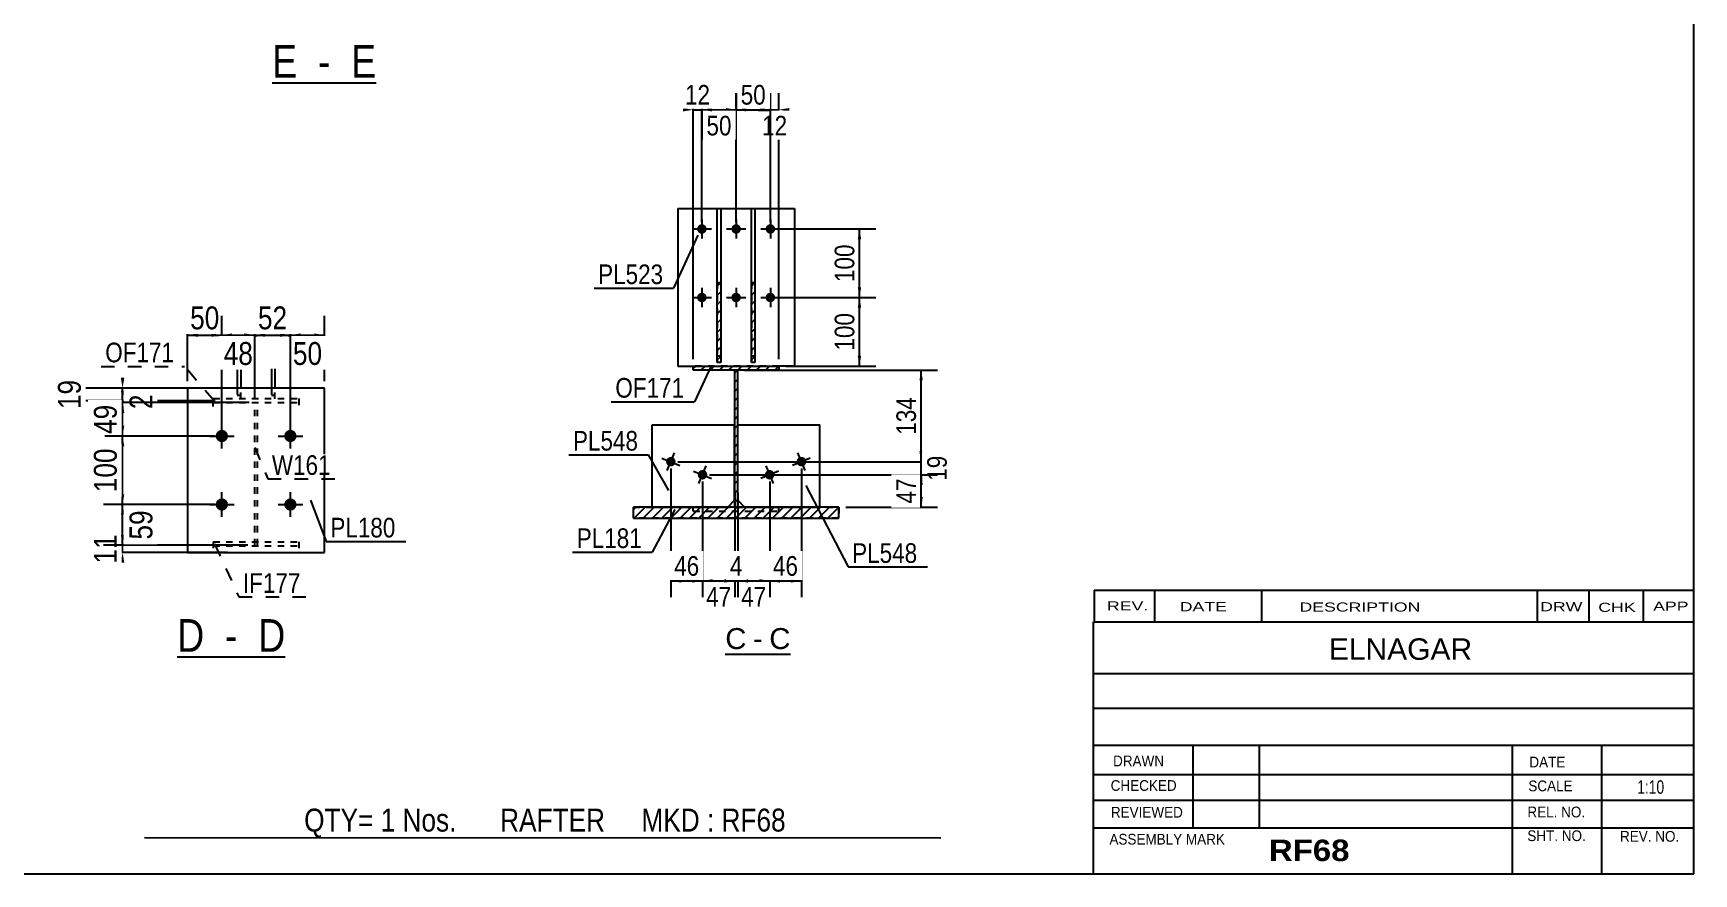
# Model space of a CAD drawing. Header units: millimetres. Extents: x -25 to 377, y -200 to 77.
# Drawn here: x 134.9 to 377.3, y -199.9 to -77.3 of the extents above; entities that cross this region are included whole.
import ezdxf

# ---------------------------------------------------------------- set-up
doc = ezdxf.new("R2010")
doc.units = ezdxf.units.MM
doc.linetypes.add('DXK_LINE_DOT1', pattern=[1.8814, 0.9407, -0.9407])
doc.linetypes.add('DXK_LINE_DOT2', pattern=[3.9198, 1.9599, -1.9599])
doc.styles.add('Arial', font='ARIAL.TTF', dxfattribs={"height": 0.2})
doc.styles.add('Arial Bold', font='ARIALBD.TTF', dxfattribs={"height": 0.2})
doc.styles.add('Arial Narrow', font='ARIALN.TTF', dxfattribs={"height": 0.2})

# ---------------------------------------------------------------- blocks, each defined once
blk = doc.blocks.new('Unknown-626819499-1211')
at = {"color": 5, "linetype": 'Continuous'}
for p, q in [((377.3, -199.91), (377.3, 77.09)), ((-22.7, -199.91), (377.3, -199.91))]:
    blk.add_line(p, q, dxfattribs=at)
blk = doc.blocks.new('Unknown-626819499-12 - 1949')
at = {"color": 7, "linetype": 'Continuous'}
blk.add_line((235.94, -167.87), (245.44, -167.87), dxfattribs=at)
at = {"color": 0, "linetype": 'Continuous'}
blk.add_wipeout([(239.02, -167.12), (239.02, -163.92), (235.94, -163.92), (235.94, -167.12)], dxfattribs=at)
blk.add_wipeout([(241.4, -167.12), (241.4, -163.92), (239.98, -163.92), (239.98, -167.12)], dxfattribs=at)
at = {"color": 96, "linetype": 'Continuous', "style": 'Arial'}
blk.add_text('C', height=3.06, dxfattribs=at).set_placement((235.94, -167.12))
at = {"color": 0, "linetype": 'Continuous'}
blk.add_wipeout([(245.44, -167.12), (245.44, -163.92), (242.36, -163.92), (242.36, -167.12)], dxfattribs=at)
at = {"color": 96, "linetype": 'Continuous', "style": 'Arial'}
for s, p in [('C', (242.36, -167.12)), ('-', (239.98, -167.12))]:
    blk.add_text(s, height=3.06, dxfattribs=at).set_placement(p)
blk = doc.blocks.new('Unknown-626819499-13 - 2122')
at = {"color": 7, "linetype": 'Continuous'}
blk.add_line((155.94, -168.27), (171.72, -168.27), dxfattribs=at)
at = {"color": 0, "linetype": 'Continuous'}
for points in [[(159.9, -167.52), (159.9, -162.52), (155.94, -162.52), (155.94, -167.52)], [(166.27, -167.52), (166.27, -162.52), (161.4, -162.52), (161.4, -167.52)], [(171.72, -167.52), (171.72, -162.52), (167.77, -162.52), (167.77, -167.52)]]:
    blk.add_wipeout(points, dxfattribs=at)
at = {"color": 6, "linetype": 'Continuous', "style": 'Arial Narrow'}
for s, height, p in [('D', 4.77, (155.94, -167.52)), ('D', 4.77, (167.77, -167.52)), (' - ', 4.772, (161.4, -167.52))]:
    blk.add_text(s, height=height, dxfattribs=at).set_placement(p)
blk = doc.blocks.new('Unknown-626819499-14 - 2292')
at = {"color": 7, "linetype": 'Continuous'}
blk.add_line((169.81, -84.5), (184.98, -84.5), dxfattribs=at)
at = {"color": 0, "linetype": 'Continuous'}
for points in [[(173.46, -83.75), (173.46, -78.75), (169.81, -78.75), (169.81, -83.75)], [(179.83, -83.75), (179.83, -78.75), (174.96, -78.75), (174.96, -83.75)], [(184.98, -83.75), (184.98, -78.75), (181.33, -78.75), (181.33, -83.75)]]:
    blk.add_wipeout(points, dxfattribs=at)
at = {"color": 6, "linetype": 'Continuous', "style": 'Arial Narrow'}
for s, height, p in [('E', 4.77, (169.81, -83.75)), ('E', 4.77, (181.33, -83.75)), (' - ', 4.772, (174.96, -83.75))]:
    blk.add_text(s, height=height, dxfattribs=at).set_placement(p)
blk = doc.blocks.new('Part-626819499-1957 - 1949')
at = {"linetype": 'Continuous'}
h = blk.add_hatch(dxfattribs=at)
h.set_pattern_fill('', scale=0.3, style=0, pattern_type=0)
h.set_pattern_definition([(45, (243.767, -125.8157), (-0.67352, 0.67352), [])])
h.paths.add_polyline_path([(243.77, -126.42), (243.77, -125.82), (231.27, -125.82), (231.27, -126.42)])
at = {"color": 2, "linetype": 'Continuous'}
for p, q in [((231.27, -126.42), (231.27, -125.82)), ((231.27, -125.82), (243.77, -125.82)), ((243.77, -125.82), (243.77, -126.42)), ((243.77, -126.42), (231.27, -126.42))]:
    blk.add_line(p, q, dxfattribs=at)
blk = doc.blocks.new('Part-626819499-2028 - 1949')
at = {"linetype": 'Continuous'}
h = blk.add_hatch(dxfattribs=at)
h.set_pattern_fill('', scale=0.3, style=0, pattern_type=0)
h.set_pattern_definition([(45, (237.717, -126.4157), (-0.67352, 0.67352), [])])
h.paths.add_polyline_path([(237.72, -146.42), (237.72, -126.42), (237.32, -126.42), (237.32, -146.42)])
at = {"color": 2, "linetype": 'Continuous'}
for p, q in [((237.32, -146.42), (237.32, -126.42)), ((237.32, -126.42), (237.72, -126.42)), ((237.72, -126.42), (237.72, -146.42)), ((237.72, -146.42), (237.32, -146.42))]:
    blk.add_line(p, q, dxfattribs=at)
blk = doc.blocks.new('Part-626819499-1980 - 1949')
at = {"linetype": 'Continuous'}
h = blk.add_hatch(dxfattribs=at)
h.set_pattern_fill('', scale=0.3, style=0, pattern_type=0)
h.set_pattern_definition([(45, (252.517, -146.4157), (-0.67352, 0.67352), [])])
h.paths.add_polyline_path([(252.52, -148.02), (252.52, -146.42), (222.52, -146.42), (222.52, -148.02)])
at = {"color": 7, "linetype": 'DXK_LINE_DOT1'}
for p, q in [((222.52, -148.02), (222.52, -146.42)), ((222.52, -146.42), (252.52, -146.42)), ((252.52, -146.42), (252.52, -148.02)), ((252.52, -148.02), (222.52, -148.02))]:
    blk.add_line(p, q, dxfattribs=at)
at = {"color": 2, "linetype": 'Continuous'}
for p, q in [((222.52, -148.02), (222.52, -146.42)), ((252.52, -146.42), (222.52, -146.42)), ((252.52, -148.02), (252.52, -146.42)), ((222.52, -148.02), (252.52, -148.02))]:
    blk.add_line(p, q, dxfattribs=at)
blk = doc.blocks.new('Part-626819499-3178 - 1949')
at = {"linetype": 'Continuous'}
h = blk.add_hatch(dxfattribs=at)
h.set_pattern_fill('', scale=0.3, style=0, pattern_type=0)
h.set_pattern_definition([(45, (235.267, -113.64495), (-0.67352, 0.67352), [])])
h.paths.add_polyline_path([(235.27, -125.32), (235.27, -113.64), (234.77, -113.64), (234.77, -125.32)])
at = {"color": 2, "linetype": 'Continuous'}
for p, q in [((234.77, -113.64), (234.77, -102.82)), ((234.77, -102.82), (235.27, -102.82)), ((235.27, -102.82), (235.27, -113.64)), ((234.77, -125.32), (234.77, -113.64)), ((234.77, -113.64), (235.27, -113.64)), ((235.27, -113.64), (235.27, -125.32)), ((235.27, -125.32), (234.77, -125.32))]:
    blk.add_line(p, q, dxfattribs=at)
at = {"color": 7, "linetype": 'DXK_LINE_DOT1'}
for p, q in [((234.77, -113.64), (234.77, -125.32)), ((235.27, -113.64), (235.27, -125.32)), ((234.77, -124.32), (235.27, -124.32)), ((235.27, -125.32), (234.77, -125.32))]:
    blk.add_line(p, q, dxfattribs=at)
blk = doc.blocks.new('Part-626819499-2023 - 1949')
at = {"color": 7, "linetype": 'DXK_LINE_DOT1'}
for p, q in [((231.27, -147.02), (231.27, -146.42)), ((243.77, -146.42), (231.27, -146.42)), ((231.27, -147.02), (243.77, -147.02)), ((243.77, -147.02), (243.77, -146.42))]:
    blk.add_line(p, q, dxfattribs=at)
blk = doc.blocks.new('Part-626819499-5563 - 1949')
at = {"color": 2, "linetype": 'Continuous'}
for p, q in [((229.02, -102.82), (229.02, -125.82)), ((229.02, -102.82), (246.02, -102.82)), ((246.02, -102.82), (246.02, -125.82)), ((229.02, -125.82), (231.27, -125.82)), ((246.02, -125.82), (243.77, -125.82))]:
    blk.add_line(p, q, dxfattribs=at)
at = {"color": 7, "linetype": 'DXK_LINE_DOT1'}
blk.add_line((243.77, -125.82), (231.27, -125.82), dxfattribs=at)
blk = doc.blocks.new('Part-626819499-5564 - 1949')
at = {"linetype": 'Continuous'}
h = blk.add_hatch(dxfattribs=at)
h.set_pattern_fill('', scale=0.3, style=0, pattern_type=0)
h.set_pattern_definition([(45, (240.267, -113.64495), (-0.67352, 0.67352), [])])
h.paths.add_polyline_path([(240.27, -125.32), (240.27, -113.64), (239.77, -113.64), (239.77, -125.32)])
at = {"color": 2, "linetype": 'Continuous'}
for p, q in [((239.77, -113.64), (239.77, -102.82)), ((239.77, -102.82), (240.27, -102.82)), ((240.27, -102.82), (240.27, -113.64)), ((239.77, -125.32), (239.77, -113.64)), ((239.77, -113.64), (240.27, -113.64)), ((240.27, -113.64), (240.27, -125.32)), ((240.27, -125.32), (239.77, -125.32))]:
    blk.add_line(p, q, dxfattribs=at)
at = {"color": 7, "linetype": 'DXK_LINE_DOT1'}
for p, q in [((239.77, -113.64), (239.77, -125.32)), ((240.27, -113.64), (240.27, -125.32)), ((239.77, -124.32), (240.27, -124.32)), ((240.27, -125.32), (239.77, -125.32))]:
    blk.add_line(p, q, dxfattribs=at)
blk = doc.blocks.new('Part-626819499-5565 - 1949')
at = {"color": 2, "linetype": 'Continuous'}
for p, q in [((237.75, -145.39), (237.75, -134.39)), ((237.75, -134.39), (249.75, -134.39)), ((249.75, -146.39), (249.75, -134.39)), ((237.75, -145.39), (238.75, -146.39)), ((238.75, -146.39), (249.75, -146.39))]:
    blk.add_line(p, q, dxfattribs=at)
blk = doc.blocks.new('Part-626819499-5568 - 1949')
at = {"color": 2, "linetype": 'Continuous'}
for p, q in [((225.29, -146.39), (225.29, -134.39)), ((225.29, -134.39), (237.29, -134.39)), ((237.29, -145.39), (237.29, -134.39)), ((236.29, -146.39), (237.29, -145.39)), ((225.29, -146.39), (236.29, -146.39))]:
    blk.add_line(p, q, dxfattribs=at)
blk = doc.blocks.new('Bolt-626819499-5587 - 1949')
at = {"linetype": 'Continuous'}
for points in [[(233.22, -105.82, -1), (231.82, -105.82, -1)], [(238.22, -105.82, -1), (236.82, -105.82, -1)], [(243.22, -105.82, -1), (241.82, -105.82, -1)], [(233.22, -115.82, -1), (231.82, -115.82, -1)], [(238.22, -115.82, -1), (236.82, -115.82, -1)], [(243.22, -115.82, -1), (241.82, -115.82, -1)]]:
    blk.add_hatch(color=3, dxfattribs=at).paths.add_polyline_path(points)
at = {"color": 3, "linetype": 'Continuous'}
for p, q in [((231.12, -105.82), (233.92, -105.82)), ((232.52, -104.42), (232.52, -107.22)), ((236.12, -105.82), (238.92, -105.82)), ((237.52, -104.42), (237.52, -107.22)), ((241.12, -105.82), (243.92, -105.82)), ((242.52, -104.42), (242.52, -107.22)), ((231.12, -115.82), (233.92, -115.82)), ((232.52, -114.42), (232.52, -117.22)), ((236.12, -115.82), (238.92, -115.82)), ((237.52, -114.42), (237.52, -117.22)), ((241.12, -115.82), (243.92, -115.82)), ((242.52, -114.42), (242.52, -117.22))]:
    blk.add_line(p, q, dxfattribs=at)
blk = doc.blocks.new('Bolt-626819499-5588 - 1949')
at = {"linetype": 'Continuous'}
for points in [[(247.31, -140.42, -1), (246.77, -139.13, -1)], [(242.68, -142.33, -1), (242.15, -141.04, -1)]]:
    blk.add_hatch(color=3, dxfattribs=at).paths.add_polyline_path(points)
at = {"color": 3, "linetype": 'Continuous'}
for p, q in [((241.88, -140.39), (242.95, -142.98)), ((248.33, -139.24), (245.74, -140.31)), ((246.5, -138.48), (247.57, -141.07)), ((243.71, -141.15), (241.12, -142.22))]:
    blk.add_line(p, q, dxfattribs=at)
blk = doc.blocks.new('Bolt-626819499-5591 - 1949')
at = {"linetype": 'Continuous'}
for points in [[(228.26, -139.13, -1), (227.73, -140.42, -1)], [(232.88, -141.04, -1), (232.35, -142.33, -1)]]:
    blk.add_hatch(color=3, dxfattribs=at).paths.add_polyline_path(points)
at = {"color": 3, "linetype": 'Continuous'}
for p, q in [((226.7, -139.24), (229.29, -140.31)), ((227.46, -141.07), (228.53, -138.48)), ((232.08, -142.98), (233.15, -140.39)), ((231.32, -141.15), (233.91, -142.22))]:
    blk.add_line(p, q, dxfattribs=at)
blk = doc.blocks.new('Part-626819499-3378 - 2122')
at = {"color": 2, "linetype": 'Continuous'}
for p, q in [((164.71, -126.21), (164.71, -129.03)), ((165.21, -126.21), (165.21, -129.03))]:
    blk.add_line(p, q, dxfattribs=at)
at = {"color": 7, "linetype": 'DXK_LINE_DOT1'}
for p, q in [((164.71, -129.03), (164.71, -130.61)), ((164.71, -130.05), (165.21, -130.05)), ((165.21, -130.61), (165.21, -129.03))]:
    blk.add_line(p, q, dxfattribs=at)
blk = doc.blocks.new('Part-626819499-2133 - 2122')
at = {"color": 7, "linetype": 'DXK_LINE_DOT1'}
for p, q in [((161.21, -130.57), (173.71, -130.57)), ((161.21, -131.72), (161.21, -130.57)), ((173.71, -130.57), (173.71, -131.72)), ((161.21, -131.16), (173.71, -131.16))]:
    blk.add_line(p, q, dxfattribs=at)
blk = doc.blocks.new('Part-626819499-2128 - 2122')
at = {"color": 2, "linetype": 'Continuous'}
for p, q in [((157.46, -129.03), (157.46, -153.03)), ((177.46, -129.03), (157.46, -129.03)), ((177.46, -153.03), (177.46, -129.03)), ((157.46, -153.03), (177.46, -153.03))]:
    blk.add_line(p, q, dxfattribs=at)
blk = doc.blocks.new('Part-626819499-2138 - 2122')
at = {"color": 7, "linetype": 'DXK_LINE_DOT1'}
for p, q in [((161.21, -151.46), (173.71, -151.46)), ((161.21, -151.46), (161.21, -152.58)), ((161.21, -152.05), (173.71, -152.05)), ((173.71, -151.46), (173.71, -152.58))]:
    blk.add_line(p, q, dxfattribs=at)
blk = doc.blocks.new('Part-626819499-2158 - 2122')
at = {"color": 7, "linetype": 'DXK_LINE_DOT1'}
for p, q in [((167.26, -151.97), (167.26, -131.16)), ((167.66, -151.97), (167.66, -131.16)), ((167.26, -151.41), (167.66, -151.41))]:
    blk.add_line(p, q, dxfattribs=at)
blk = doc.blocks.new('Bolt-626819499-2194 - 2122')
at = {"linetype": 'Continuous'}
for points in [[(161.56, -136.03, -1), (163.36, -136.03, -1)], [(171.56, -136.03, -1), (173.36, -136.03, -1)], [(161.56, -146.03, -1), (163.36, -146.03, -1)], [(171.56, -146.03, -1), (173.36, -146.03, -1)]]:
    blk.add_hatch(color=3, dxfattribs=at).paths.add_polyline_path(points)
at = {"color": 3, "linetype": 'Continuous'}
for p, q in [((162.46, -137.83), (162.46, -134.23)), ((172.46, -137.83), (172.46, -134.23)), ((160.66, -136.03), (164.26, -136.03)), ((170.66, -136.03), (174.26, -136.03)), ((162.46, -147.83), (162.46, -144.23)), ((172.46, -147.83), (172.46, -144.23)), ((160.66, -146.03), (164.26, -146.03)), ((170.66, -146.03), (174.26, -146.03))]:
    blk.add_line(p, q, dxfattribs=at)
blk = doc.blocks.new('Part-626819499-5608 - 2122')
at = {"color": 2, "linetype": 'Continuous'}
for p, q in [((169.71, -126.21), (169.71, -129.03)), ((170.21, -126.21), (170.21, -129.03))]:
    blk.add_line(p, q, dxfattribs=at)
at = {"color": 7, "linetype": 'DXK_LINE_DOT1'}
for p, q in [((169.71, -129.03), (169.71, -130.61)), ((169.71, -130.05), (170.21, -130.05)), ((170.21, -130.61), (170.21, -129.03))]:
    blk.add_line(p, q, dxfattribs=at)
blk = doc.blocks.new('StraightDimension-626819499-7826 - 1949')
at = {"linetype": 'Continuous'}
for points in [[(239.25, -157.42), (237.75, -157.17), (239.25, -156.92)], [(240.92, -156.92), (242.42, -157.17), (240.92, -157.42)]]:
    blk.add_hatch(color=7, dxfattribs=at).paths.add_polyline_path(points)
at = {"color": 7, "linetype": 'Continuous'}
for p, q in [((242.42, -142.69), (242.42, -159.42)), ((237.75, -144.34), (237.75, -159.42)), ((237.75, -157.17), (242.42, -157.17))]:
    blk.add_line(p, q, dxfattribs=at)
at = {"color": 0}
blk.add_wipeout([(242.51, -161.52), (242.51, -157.32), (237.65, -157.32), (237.65, -161.52)], dxfattribs=at)
at = {"color": 3, "style": 'Arial Narrow'}
blk.add_text('47', height=2.863, dxfattribs=at).set_placement((238.25, -160.92))
blk = doc.blocks.new('StraightDimension-626819499-5060 - 1949')
at = {"linetype": 'Continuous'}
for points in [[(241.02, -88.17), (242.52, -88.42), (241.02, -88.67)], [(245.27, -88.67), (243.77, -88.42), (245.27, -88.17)]]:
    blk.add_hatch(color=7, dxfattribs=at).paths.add_polyline_path(points)
at = {"color": 7, "linetype": 'Continuous'}
for p, q in [((242.52, -104.82), (242.52, -86.02)), ((243.77, -124.82), (243.77, -86.02)), ((242.52, -88.42), (243.77, -88.42))]:
    blk.add_line(p, q, dxfattribs=at)
at = {"color": 0}
blk.add_wipeout([(245.57, -92.77), (245.57, -88.57), (240.71, -88.57), (240.71, -92.77)], dxfattribs=at)
at = {"color": 3, "style": 'Arial Narrow'}
blk.add_text('12', height=2.863, dxfattribs=at).set_placement((241.31, -92.17))
blk = doc.blocks.new('StraightDimension-626819499-7828 - 1949')
at = {"linetype": 'Continuous'}
for points in [[(234.12, -157.42), (232.62, -157.17), (234.12, -156.92)], [(235.82, -156.92), (237.32, -157.17), (235.82, -157.42)]]:
    blk.add_hatch(color=7, dxfattribs=at).paths.add_polyline_path(points)
at = {"color": 7, "linetype": 'Continuous'}
for p, q in [((232.62, -142.69), (232.62, -159.42)), ((237.32, -144.34), (237.32, -159.42)), ((232.62, -157.17), (237.32, -157.17))]:
    blk.add_line(p, q, dxfattribs=at)
at = {"color": 0}
blk.add_wipeout([(237.4, -161.52), (237.4, -157.32), (232.54, -157.32), (232.54, -161.52)], dxfattribs=at)
at = {"color": 3, "style": 'Arial Narrow'}
blk.add_text('47', height=2.863, dxfattribs=at).set_placement((233.14, -160.92))
blk = doc.blocks.new('StraightDimension-626819499-7825 - 1949')
at = {"linetype": 'Continuous'}
for points in [[(243.92, -157.42), (242.42, -157.17), (243.92, -156.92)], [(245.54, -156.92), (247.04, -157.17), (245.54, -157.42)]]:
    blk.add_hatch(color=7, dxfattribs=at).paths.add_polyline_path(points)
at = {"color": 7, "linetype": 'Continuous'}
for p, q in [((242.42, -142.69), (242.42, -159.57)), ((247.04, -140.78), (247.04, -159.57)), ((242.42, -157.17), (247.04, -157.17))]:
    blk.add_line(p, q, dxfattribs=at)
at = {"color": 0}
blk.add_wipeout([(247.16, -157.02), (247.16, -152.82), (242.3, -152.82), (242.3, -157.02)], dxfattribs=at)
at = {"color": 3, "style": 'Arial Narrow'}
blk.add_text('46', height=2.863, dxfattribs=at).set_placement((242.9, -156.42))
blk = doc.blocks.new('StraightDimension-626819499-2045 - 1949')
at = {"linetype": 'Continuous'}
for points in [[(255.27, -107.32), (255.52, -105.82), (255.77, -107.32)], [(255.77, -114.32), (255.52, -115.82), (255.27, -114.32)]]:
    blk.add_hatch(color=7, dxfattribs=at).paths.add_polyline_path(points)
at = {"color": 7, "linetype": 'Continuous'}
for p, q in [((243.52, -105.82), (257.92, -105.82)), ((255.52, -115.82), (255.52, -105.82)), ((243.52, -115.82), (257.92, -115.82))]:
    blk.add_line(p, q, dxfattribs=at)
at = {"color": 0}
blk.add_wipeout([(255.37, -107.47), (251.17, -107.47), (251.17, -114.16), (255.37, -114.16)], dxfattribs=at)
at = {"color": 3, "style": 'Arial Narrow'}
blk.add_text('100', height=2.863, rotation=90.0002, dxfattribs=at).set_placement((254.77, -113.56))
blk = doc.blocks.new('StraightDimension-626819499-7829 - 1949')
at = {"linetype": 'Continuous'}
for points in [[(229.5, -157.42), (228, -157.17), (229.5, -156.92)], [(231.12, -156.92), (232.62, -157.17), (231.12, -157.42)]]:
    blk.add_hatch(color=7, dxfattribs=at).paths.add_polyline_path(points)
at = {"color": 7, "linetype": 'Continuous'}
for p, q in [((228, -140.78), (228, -159.57)), ((232.62, -142.69), (232.62, -159.57)), ((228, -157.17), (232.62, -157.17))]:
    blk.add_line(p, q, dxfattribs=at)
at = {"color": 0}
blk.add_wipeout([(232.73, -157.02), (232.73, -152.82), (227.88, -152.82), (227.88, -157.02)], dxfattribs=at)
at = {"color": 3, "style": 'Arial Narrow'}
blk.add_text('46', height=2.863, dxfattribs=at).set_placement((228.48, -156.42))
blk = doc.blocks.new('StraightDimension-626819499-2055 - 1949')
at = {"linetype": 'Continuous'}
for points in [[(255.27, -117.32), (255.52, -115.82), (255.77, -117.32)], [(255.77, -124.32), (255.52, -125.82), (255.27, -124.32)]]:
    blk.add_hatch(color=7, dxfattribs=at).paths.add_polyline_path(points)
at = {"color": 7, "linetype": 'Continuous'}
for p, q in [((243.52, -115.82), (257.92, -115.82)), ((255.52, -125.82), (255.52, -115.82)), ((244.77, -125.82), (257.92, -125.82))]:
    blk.add_line(p, q, dxfattribs=at)
at = {"color": 0}
blk.add_wipeout([(255.37, -117.47), (251.17, -117.47), (251.17, -124.16), (255.37, -124.16)], dxfattribs=at)
at = {"color": 3, "style": 'Arial Narrow'}
blk.add_text('100', height=2.863, rotation=90.0002, dxfattribs=at).set_placement((254.77, -123.56))
blk = doc.blocks.new('StraightDimension-626819499-5061 - 1949')
at = {"linetype": 'Continuous'}
for points in [[(239.02, -88.67), (237.52, -88.42), (239.02, -88.17)], [(241.02, -88.17), (242.52, -88.42), (241.02, -88.67)]]:
    blk.add_hatch(color=7, dxfattribs=at).paths.add_polyline_path(points)
at = {"color": 7, "linetype": 'Continuous'}
for p, q in [((237.52, -104.82), (237.52, -86.17)), ((242.52, -104.82), (242.52, -86.17)), ((237.52, -88.42), (242.52, -88.42))]:
    blk.add_line(p, q, dxfattribs=at)
at = {"color": 0}
blk.add_wipeout([(242.45, -88.27), (242.45, -84.07), (237.59, -84.07), (237.59, -88.27)], dxfattribs=at)
at = {"color": 3, "style": 'Arial Narrow'}
blk.add_text('50', height=2.863, dxfattribs=at).set_placement((238.19, -87.67))
blk = doc.blocks.new('StraightDimension-626819499-5062 - 1949')
at = {"linetype": 'Continuous'}
for points in [[(234.02, -88.67), (232.52, -88.42), (234.02, -88.17)], [(236.02, -88.17), (237.52, -88.42), (236.02, -88.67)]]:
    blk.add_hatch(color=7, dxfattribs=at).paths.add_polyline_path(points)
at = {"color": 7, "linetype": 'Continuous'}
for p, q in [((232.52, -104.82), (232.52, -86.02)), ((237.52, -104.82), (237.52, -86.02)), ((232.52, -88.42), (237.52, -88.42))]:
    blk.add_line(p, q, dxfattribs=at)
at = {"color": 0}
blk.add_wipeout([(237.45, -92.77), (237.45, -88.57), (232.59, -88.57), (232.59, -92.77)], dxfattribs=at)
at = {"color": 3, "style": 'Arial Narrow'}
blk.add_text('50', height=2.863, dxfattribs=at).set_placement((233.19, -92.17))
blk = doc.blocks.new('StraightDimension-626819499-5063 - 1949')
at = {"linetype": 'Continuous'}
for points in [[(229.77, -88.17), (231.27, -88.42), (229.77, -88.67)], [(234.02, -88.67), (232.52, -88.42), (234.02, -88.17)]]:
    blk.add_hatch(color=7, dxfattribs=at).paths.add_polyline_path(points)
at = {"color": 7, "linetype": 'Continuous'}
for p, q in [((231.27, -124.82), (231.27, -86.17)), ((232.52, -104.82), (232.52, -86.17)), ((231.27, -88.42), (232.52, -88.42))]:
    blk.add_line(p, q, dxfattribs=at)
at = {"color": 0}
blk.add_wipeout([(234.32, -88.27), (234.32, -84.07), (229.46, -84.07), (229.46, -88.27)], dxfattribs=at)
at = {"color": 3, "style": 'Arial Narrow'}
blk.add_text('12', height=2.863, dxfattribs=at).set_placement((230.06, -87.67))
blk = doc.blocks.new('StraightDimension-626819499-7608 - 1949')
at = {"linetype": 'Continuous'}
for points in [[(264.27, -127.92), (264.52, -126.42), (264.77, -127.92)], [(264.77, -138.28), (264.52, -139.78), (264.27, -138.28)]]:
    blk.add_hatch(color=7, dxfattribs=at).paths.add_polyline_path(points)
at = {"color": 7, "linetype": 'Continuous'}
for p, q in [((238.72, -126.42), (266.92, -126.42)), ((264.52, -139.78), (264.52, -126.42)), ((229, -139.78), (266.92, -139.78))]:
    blk.add_line(p, q, dxfattribs=at)
at = {"color": 0}
blk.add_wipeout([(264.37, -129.75), (260.17, -129.75), (260.17, -136.44), (264.37, -136.44)], dxfattribs=at)
at = {"color": 3, "style": 'Arial Narrow'}
blk.add_text('134', height=2.863, rotation=90.0002, dxfattribs=at).set_placement((263.77, -135.84))
blk = doc.blocks.new('StraightDimension-626819499-7609 - 1949')
at = {"linetype": 'Continuous'}
for points in [[(264.77, -138.28), (264.52, -139.78), (264.27, -138.28)], [(264.27, -143.19), (264.52, -141.69), (264.77, -143.19)]]:
    blk.add_hatch(color=7, dxfattribs=at).paths.add_polyline_path(points)
at = {"color": 7, "linetype": 'Continuous'}
for p, q in [((229, -139.78), (266.77, -139.78)), ((264.52, -141.69), (264.52, -139.78)), ((233.62, -141.69), (266.77, -141.69))]:
    blk.add_line(p, q, dxfattribs=at)
at = {"color": 0}
blk.add_wipeout([(268.87, -138.3), (264.67, -138.3), (264.67, -143.16), (268.87, -143.16)], dxfattribs=at)
at = {"color": 3, "style": 'Arial Narrow'}
blk.add_text('19', height=2.863, rotation=90.0002, dxfattribs=at).set_placement((268.27, -142.56))
blk = doc.blocks.new('StraightDimension-626819499-7610 - 1949')
at = {"linetype": 'Continuous'}
for points in [[(264.27, -143.19), (264.52, -141.69), (264.77, -143.19)], [(264.77, -144.92), (264.52, -146.42), (264.27, -144.92)]]:
    blk.add_hatch(color=7, dxfattribs=at).paths.add_polyline_path(points)
at = {"color": 7, "linetype": 'Continuous'}
for p, q in [((233.62, -141.69), (266.92, -141.69)), ((264.52, -146.42), (264.52, -141.69)), ((253.52, -146.42), (266.92, -146.42))]:
    blk.add_line(p, q, dxfattribs=at)
at = {"color": 0}
blk.add_wipeout([(264.37, -141.62), (260.17, -141.62), (260.17, -146.48), (264.37, -146.48)], dxfattribs=at)
at = {"color": 3, "style": 'Arial Narrow'}
blk.add_text('47', height=2.863, rotation=90.0002, dxfattribs=at).set_placement((263.77, -145.88))
blk = doc.blocks.new('StraightDimension-626819499-7827 - 1949')
at = {"linetype": 'Continuous'}
for points in [[(235.82, -156.92), (237.32, -157.17), (235.82, -157.42)], [(239.25, -157.42), (237.75, -157.17), (239.25, -156.92)]]:
    blk.add_hatch(color=7, dxfattribs=at).paths.add_polyline_path(points)
at = {"color": 7, "linetype": 'Continuous'}
for p, q in [((237.32, -144.34), (237.32, -159.57)), ((237.75, -144.34), (237.75, -159.57)), ((237.32, -157.17), (237.75, -157.17))]:
    blk.add_line(p, q, dxfattribs=at)
at = {"color": 0}
blk.add_wipeout([(239.05, -157.02), (239.05, -152.82), (236.02, -152.82), (236.02, -157.02)], dxfattribs=at)
at = {"color": 3, "style": 'Arial Narrow'}
blk.add_text('4', height=2.86, dxfattribs=at).set_placement((236.62, -156.42))
blk = doc.blocks.new('StraightDimension-626819499-2261 - 2122')
at = {"linetype": 'Continuous'}
for points in [[(173.96, -121.56), (172.46, -121.31), (173.96, -121.06)], [(175.96, -121.06), (177.46, -121.31), (175.96, -121.56)]]:
    blk.add_hatch(color=4, dxfattribs=at).paths.add_polyline_path(points)
at = {"color": 4, "linetype": 'Continuous'}
for p, q in [((172.46, -135.03), (172.46, -118.51)), ((177.46, -128.03), (177.46, -118.51)), ((172.46, -121.31), (177.46, -121.31))]:
    blk.add_line(p, q, dxfattribs=at)
at = {"color": 0}
blk.add_wipeout([(177.8, -126.36), (177.8, -121.46), (172.13, -121.46), (172.13, -126.36)], dxfattribs=at)
at = {"color": 4, "style": 'Arial Narrow'}
blk.add_text('50', height=3.34, dxfattribs=at).set_placement((172.83, -125.66))
blk = doc.blocks.new('StraightDimension-626819499-4481 - 2122')
at = {"linetype": 'Continuous'}
for points in [[(148.22, -150.47), (147.97, -151.97), (147.72, -150.47)], [(147.72, -154.53), (147.97, -153.03), (148.22, -154.53)]]:
    blk.add_hatch(color=4, dxfattribs=at).paths.add_polyline_path(points)
at = {"color": 4, "linetype": 'Continuous'}
for p, q in [((166.26, -151.97), (145.37, -151.97)), ((147.97, -153.03), (147.97, -151.97)), ((163.3, -153.03), (145.37, -153.03))]:
    blk.add_line(p, q, dxfattribs=at)
at = {"color": 0}
blk.add_wipeout([(147.82, -149.67), (142.92, -149.67), (142.92, -155.34), (147.82, -155.34)], dxfattribs=at)
at = {"color": 4, "style": 'Arial Narrow'}
blk.add_text('11', height=3.34, rotation=90.0002, dxfattribs=at).set_placement((147.12, -154.64))
blk = doc.blocks.new('StraightDimension-626819499-2251 - 2122')
at = {"linetype": 'Continuous'}
for points in [[(158.96, -121.56), (157.46, -121.31), (158.96, -121.06)], [(160.96, -121.06), (162.46, -121.31), (160.96, -121.56)]]:
    blk.add_hatch(color=4, dxfattribs=at).paths.add_polyline_path(points)
at = {"color": 4, "linetype": 'Continuous'}
for p, q in [((157.46, -128.03), (157.46, -118.71)), ((162.46, -135.03), (162.46, -118.71)), ((157.46, -121.31), (162.46, -121.31))]:
    blk.add_line(p, q, dxfattribs=at)
at = {"color": 0}
blk.add_wipeout([(162.8, -121.16), (162.8, -116.26), (157.13, -116.26), (157.13, -121.16)], dxfattribs=at)
at = {"color": 4, "style": 'Arial Narrow'}
blk.add_text('50', height=3.34, dxfattribs=at).set_placement((157.83, -120.46))
blk = doc.blocks.new('StraightDimension-626819499-2271 - 2122')
at = {"linetype": 'Continuous'}
for points in [[(163.96, -121.56), (162.46, -121.31), (163.96, -121.06)], [(165.76, -121.06), (167.26, -121.31), (165.76, -121.56)]]:
    blk.add_hatch(color=4, dxfattribs=at).paths.add_polyline_path(points)
at = {"color": 4, "linetype": 'Continuous'}
for p, q in [((162.46, -135.03), (162.46, -118.51)), ((167.26, -130.52), (167.26, -118.51)), ((162.46, -121.31), (167.26, -121.31))]:
    blk.add_line(p, q, dxfattribs=at)
at = {"color": 0}
blk.add_wipeout([(167.7, -126.36), (167.7, -121.46), (162.03, -121.46), (162.03, -126.36)], dxfattribs=at)
at = {"color": 4, "style": 'Arial Narrow'}
blk.add_text('48', height=3.34, dxfattribs=at).set_placement((162.73, -125.66))
blk = doc.blocks.new('StraightDimension-626819499-2280 - 2122')
at = {"linetype": 'Continuous'}
for points in [[(168.76, -121.56), (167.26, -121.31), (168.76, -121.06)], [(170.96, -121.06), (172.46, -121.31), (170.96, -121.56)]]:
    blk.add_hatch(color=4, dxfattribs=at).paths.add_polyline_path(points)
at = {"color": 4, "linetype": 'Continuous'}
for p, q in [((167.26, -130.52), (167.26, -118.71)), ((172.46, -135.03), (172.46, -118.71)), ((167.26, -121.31), (172.46, -121.31))]:
    blk.add_line(p, q, dxfattribs=at)
at = {"color": 0}
blk.add_wipeout([(172.7, -121.16), (172.7, -116.26), (167.03, -116.26), (167.03, -121.16)], dxfattribs=at)
at = {"color": 4, "style": 'Arial Narrow'}
blk.add_text('52', height=3.34, dxfattribs=at).set_placement((167.73, -120.46))
blk = doc.blocks.new('StraightDimension-626819499-4476 - 2122')
at = {"linetype": 'Continuous'}
for points in [[(148.22, -127.53), (147.97, -129.03), (147.72, -127.53)], [(147.72, -132.41), (147.97, -130.91), (148.22, -132.41)]]:
    blk.add_hatch(color=4, dxfattribs=at).paths.add_polyline_path(points)
at = {"color": 4, "linetype": 'Continuous'}
for p, q in [((157.79, -129.03), (140.12, -129.03)), ((147.97, -130.91), (147.97, -129.03)), ((161.46, -130.91), (140.12, -130.91))]:
    blk.add_line(p, q, dxfattribs=at)
at = {"color": 0}
blk.add_wipeout([(142.57, -127.14), (137.67, -127.14), (137.67, -132.8), (142.57, -132.8)], dxfattribs=at)
at = {"color": 4, "style": 'Arial Narrow'}
blk.add_text('19', height=3.34, rotation=90.0002, dxfattribs=at).set_placement((141.87, -132.1))
blk = doc.blocks.new('StraightDimension-626819499-4477 - 2122')
at = {"linetype": 'Continuous'}
for points in [[(148.22, -129.41), (147.97, -130.91), (147.72, -129.41)], [(147.72, -132.66), (147.97, -131.16), (148.22, -132.66)]]:
    blk.add_hatch(color=4, dxfattribs=at).paths.add_polyline_path(points)
at = {"color": 4, "linetype": 'Continuous'}
for p, q in [((161.46, -130.91), (145.17, -130.91)), ((166.46, -131.16), (145.17, -131.16)), ((147.97, -131.16), (147.97, -130.91))]:
    blk.add_line(p, q, dxfattribs=at)
at = {"color": 0}
blk.add_wipeout([(153.02, -129.27), (148.12, -129.27), (148.12, -132.8), (153.02, -132.8)], dxfattribs=at)
at = {"color": 4, "style": 'Arial Narrow'}
blk.add_text('2', height=3.34, rotation=90.0002, dxfattribs=at).set_placement((152.32, -132.1))
blk = doc.blocks.new('StraightDimension-626819499-4478 - 2122')
at = {"linetype": 'Continuous'}
for points in [[(147.72, -132.66), (147.97, -131.16), (148.22, -132.66)], [(148.22, -134.53), (147.97, -136.03), (147.72, -134.53)]]:
    blk.add_hatch(color=4, dxfattribs=at).paths.add_polyline_path(points)
at = {"color": 4, "linetype": 'Continuous'}
for p, q in [((166.46, -131.16), (145.37, -131.16)), ((147.97, -136.03), (147.97, -131.16)), ((161.46, -136.03), (145.37, -136.03))]:
    blk.add_line(p, q, dxfattribs=at)
at = {"color": 0}
blk.add_wipeout([(147.82, -130.76), (142.92, -130.76), (142.92, -136.43), (147.82, -136.43)], dxfattribs=at)
at = {"color": 4, "style": 'Arial Narrow'}
blk.add_text('49', height=3.34, rotation=90.0002, dxfattribs=at).set_placement((147.12, -135.73))
blk = doc.blocks.new('StraightDimension-626819499-4479 - 2122')
at = {"linetype": 'Continuous'}
for points in [[(147.72, -137.53), (147.97, -136.03), (148.22, -137.53)], [(148.22, -144.53), (147.97, -146.03), (147.72, -144.53)]]:
    blk.add_hatch(color=4, dxfattribs=at).paths.add_polyline_path(points)
at = {"color": 4, "linetype": 'Continuous'}
for p, q in [((161.46, -136.03), (145.37, -136.03)), ((147.97, -146.03), (147.97, -136.03)), ((161.46, -146.03), (145.37, -146.03))]:
    blk.add_line(p, q, dxfattribs=at)
at = {"color": 0}
blk.add_wipeout([(147.82, -137.13), (142.92, -137.13), (142.92, -144.93), (147.82, -144.93)], dxfattribs=at)
at = {"color": 4, "style": 'Arial Narrow'}
blk.add_text('100', height=3.34, rotation=90.0002, dxfattribs=at).set_placement((147.12, -144.23))
blk = doc.blocks.new('StraightDimension-626819499-4480 - 2122')
at = {"linetype": 'Continuous'}
for points in [[(147.72, -147.53), (147.97, -146.03), (148.22, -147.53)], [(148.22, -150.47), (147.97, -151.97), (147.72, -150.47)]]:
    blk.add_hatch(color=4, dxfattribs=at).paths.add_polyline_path(points)
at = {"color": 4, "linetype": 'Continuous'}
for p, q in [((161.46, -146.03), (145.17, -146.03)), ((147.97, -151.97), (147.97, -146.03)), ((166.26, -151.97), (145.17, -151.97))]:
    blk.add_line(p, q, dxfattribs=at)
at = {"color": 0}
blk.add_wipeout([(153.02, -146.17), (148.12, -146.17), (148.12, -151.84), (153.02, -151.84)], dxfattribs=at)
at = {"color": 4, "style": 'Arial Narrow'}
blk.add_text('59', height=3.34, rotation=90.0002, dxfattribs=at).set_placement((152.32, -151.14))
blk = doc.blocks.new('CBS_REVISION-626819499-7909')
at = {"color": 7, "linetype": 'Continuous'}
for p, q in [((289.79, -158.53), (377.29, -158.53)), ((289.79, -158.53), (289.79, -163.16)), ((298.58, -158.53), (298.58, -163.16)), ((314.18, -158.53), (314.18, -163.1)), ((354.44, -158.53), (354.44, -163.16)), ((361.98, -158.53), (361.98, -163.16)), ((369.92, -158.53), (369.92, -163.16)), ((289.79, -163.16), (377.29, -163.16))]:
    blk.add_line(p, q, dxfattribs=at)
at = {"color": 7, "style": 'Arial Narrow', "width": 1.7}
for s, height, p in [('REV.', 1.326, (291.65, -161.49)), ('DATE', 1.326, (302.27, -161.6)), ('DESCRIPTION', 1.3257, (319.75, -161.65)), ('DRW', 1.326, (354.87, -161.6)), ('CHK', 1.326, (363.35, -161.69)), ('APP', 1.326, (371.36, -161.53))]:
    blk.add_text(s, height=height, dxfattribs=at).set_placement(p)
blk = doc.blocks.new('CBS_CALLOFF-626819499-7907')
at = {"color": 7, "linetype": 'Continuous'}
blk.add_line((151.17, -194.64), (267.41, -194.66), dxfattribs=at)
at = {"color": 3, "linetype": 'Continuous', "style": 'Arial Narrow'}
blk.add_text('QTY= 1 Nos.      RAFTER     MKD : RF68', height=3.3405, dxfattribs=at).set_placement((174.47, -193.75))
blk = doc.blocks.new('CBS_NAME_BLOG-626819499-7908')
at = {"color": 7, "linetype": 'Continuous'}
for p, q in [((289.7, -163.16), (377.22, -163.16)), ((289.7, -199.87), (289.7, -163.16)), ((289.71, -170.7), (377.22, -170.7)), ((289.78, -175.75), (377.3, -175.75)), ((289.7, -181.12), (377.22, -181.12)), ((304.23, -193.23), (304.23, -181.13)), ((313.91, -193.21), (313.91, -181.14)), ((350.83, -199.87), (350.83, -181.14)), ((363.88, -199.87), (363.88, -181.13)), ((289.71, -185.42), (377.3, -185.4)), ((289.7, -189.17), (377.22, -189.17)), ((289.7, -193.21), (377.22, -193.21)), ((289.7, -199.91), (377.3, -199.91))]:
    blk.add_line(p, q, dxfattribs=at)
at = {"color": 3, "linetype": 'Continuous', "style": 'Arial'}
blk.add_text('ELNAGAR', height=3.133, dxfattribs=at).set_placement((324.03, -168.69))
at = {"color": 3, "linetype": 'Continuous'}
for s, height, style, width, p in [('DRAWN', 1.566, 'Arial', 0.9, (292.54, -184.23)), ('DATE', 1.566, 'Arial', 0.9, (353.3, -184.39)), ('CHECKED', 1.566, 'Arial', 0.9, (292.19, -187.81)), ('SCALE', 1.566, 'Arial', 0.9, (353.15, -187.87)), ('1:10', 1.957, 'Arial Narrow', 0.9, (369.04, -188.23)), ('REVIEWED', 1.566, 'Arial', 0.9, (292.22, -191.72)), ('REL. NO.', 1.566, 'Arial', 0.9, (353.01, -191.68)), ('SHT. NO.', 1.566, 'Arial', 0.9, (353, -195.14)), ('REV. NO.', 1.566, 'Arial', 0.9, (366.53, -195.23)), ('ASSEMBLY MARK', 1.5663, 'Arial', 0.9, (292.01, -195.65)), ('RF68', 3.131, 'Arial Bold', 1.1, (315.28, -198.06))]:
    blk.add_text(s, height=height, dxfattribs=dict(at, style=style, width=width)).set_placement(p)
blk = doc.blocks.new('Mark-626819499-1953 - 1949')
at = {"color": 7, "linetype": 'Continuous'}
blk.add_line((233.8, -125.97), (231.44, -131.03), dxfattribs=at)
at = {"color": 0}
blk.add_wipeout([(229.94, -130.43), (229.94, -127.43), (219.89, -127.43), (219.89, -130.43)], dxfattribs=at)
blk.add_wipeout([(229.94, -130.43), (229.94, -127.43), (219.89, -127.43), (219.89, -130.43)], dxfattribs=at)
at = {"color": 7, "linetype": 'Continuous'}
blk.add_line((219.29, -131.03), (231.44, -131.03), dxfattribs=at)
at = {"color": 3, "style": 'Arial Narrow'}
blk.add_text('OF171', height=2.863, dxfattribs=at).set_placement((219.89, -130.43))
blk = doc.blocks.new('Mark-626819499-1976 - 1949')
at = {"color": 7, "linetype": 'Continuous'}
blk.add_line((228.55, -146.77), (225.26, -152.97), dxfattribs=at)
at = {"color": 0}
blk.add_wipeout([(223.76, -152.37), (223.76, -149.37), (214.26, -149.37), (214.26, -152.37)], dxfattribs=at)
blk.add_wipeout([(223.76, -152.37), (223.76, -149.37), (214.26, -149.37), (214.26, -152.37)], dxfattribs=at)
at = {"color": 7, "linetype": 'Continuous'}
blk.add_line((213.66, -152.97), (225.26, -152.97), dxfattribs=at)
at = {"color": 3, "style": 'Arial Narrow'}
blk.add_text('PL181', height=2.863, dxfattribs=at).set_placement((214.26, -152.37))
blk = doc.blocks.new('Mark-626819499-5811 - 1949')
at = {"color": 7, "linetype": 'Continuous'}
blk.add_line((231.92, -106.73), (228.38, -114.46), dxfattribs=at)
at = {"color": 0}
blk.add_wipeout([(226.88, -113.86), (226.88, -110.86), (217.38, -110.86), (217.38, -113.86)], dxfattribs=at)
blk.add_wipeout([(226.88, -113.86), (226.88, -110.86), (217.38, -110.86), (217.38, -113.86)], dxfattribs=at)
at = {"color": 7, "linetype": 'Continuous'}
blk.add_line((216.78, -114.46), (228.38, -114.46), dxfattribs=at)
at = {"color": 3, "style": 'Arial Narrow'}
blk.add_text('PL523', height=2.863, dxfattribs=at).set_placement((217.38, -113.86))
blk = doc.blocks.new('Mark-626819499-5817 - 1949')
at = {"color": 0}
blk.add_wipeout([(263.96, -154.54), (263.96, -151.54), (254.46, -151.54), (254.46, -154.54)], dxfattribs=at)
blk.add_wipeout([(263.96, -154.54), (263.96, -151.54), (254.46, -151.54), (254.46, -154.54)], dxfattribs=at)
at = {"color": 7, "linetype": 'Continuous'}
for p, q in [((247.69, -143.26), (253.86, -155.14)), ((253.86, -155.14), (265.46, -155.14))]:
    blk.add_line(p, q, dxfattribs=at)
at = {"color": 3, "style": 'Arial Narrow'}
blk.add_text('PL548', height=2.863, dxfattribs=at).set_placement((254.46, -154.54))
blk = doc.blocks.new('Mark-626819499-5820 - 1949')
at = {"color": 7, "linetype": 'Continuous'}
blk.add_line((227.72, -143.96), (224.72, -138.76), dxfattribs=at)
at = {"color": 0}
blk.add_wipeout([(223.22, -138.16), (223.22, -135.16), (213.71, -135.16), (213.71, -138.16)], dxfattribs=at)
blk.add_wipeout([(223.22, -138.16), (223.22, -135.16), (213.71, -135.16), (213.71, -138.16)], dxfattribs=at)
at = {"color": 7, "linetype": 'Continuous'}
blk.add_line((213.11, -138.76), (224.72, -138.76), dxfattribs=at)
at = {"color": 3, "style": 'Arial Narrow'}
blk.add_text('PL548', height=2.863, dxfattribs=at).set_placement((213.71, -138.16))
blk = doc.blocks.new('Mark-626819499-2124 - 2122')
at = {"color": 0}
blk.add_wipeout([(187.8, -150.83), (187.8, -147.83), (178.3, -147.83), (178.3, -150.83)], dxfattribs=at)
blk.add_wipeout([(187.8, -150.83), (187.8, -147.83), (178.3, -147.83), (178.3, -150.83)], dxfattribs=at)
at = {"color": 7, "linetype": 'Continuous'}
for p, q in [((175.38, -145.38), (177.7, -151.43)), ((177.7, -151.43), (189.3, -151.43))]:
    blk.add_line(p, q, dxfattribs=at)
at = {"color": 3, "style": 'Arial Narrow'}
blk.add_text('PL180', height=2.863, dxfattribs=at).set_placement((178.3, -150.83))
blk = doc.blocks.new('Mark-626819499-2129 - 2122')
at = {"color": 7, "linetype": 'DXK_LINE_DOT2'}
blk.add_line((161.32, -130.89), (156.99, -125.87), dxfattribs=at)
at = {"color": 0}
blk.add_wipeout([(155.49, -125.27), (155.49, -122.27), (145.44, -122.27), (145.44, -125.27)], dxfattribs=at)
blk.add_wipeout([(155.49, -125.27), (155.49, -122.27), (145.44, -122.27), (145.44, -125.27)], dxfattribs=at)
at = {"color": 7, "linetype": 'DXK_LINE_DOT2'}
blk.add_line((144.84, -125.87), (156.99, -125.87), dxfattribs=at)
at = {"color": 3, "style": 'Arial Narrow'}
blk.add_text('OF171', height=2.863, dxfattribs=at).set_placement((145.44, -125.27))
blk = doc.blocks.new('Mark-626819499-2134 - 2122')
at = {"color": 0}
blk.add_wipeout([(173.94, -158.92), (173.94, -155.92), (165.54, -155.92), (165.54, -158.92)], dxfattribs=at)
blk.add_wipeout([(173.94, -158.92), (173.94, -155.92), (165.54, -155.92), (165.54, -158.92)], dxfattribs=at)
at = {"color": 7, "linetype": 'DXK_LINE_DOT2'}
for p, q in [((161.4, -151.78), (164.94, -159.52)), ((164.94, -159.52), (175.44, -159.52))]:
    blk.add_line(p, q, dxfattribs=at)
at = {"color": 3, "style": 'Arial Narrow'}
blk.add_text('IF177', height=2.863, dxfattribs=at).set_placement((165.54, -158.92))
blk = doc.blocks.new('Mark-626819499-2154 - 2122')
at = {"color": 0}
blk.add_wipeout([(178.34, -141.7), (178.34, -138.7), (169.76, -138.7), (169.76, -141.7)], dxfattribs=at)
blk.add_wipeout([(178.34, -141.7), (178.34, -138.7), (169.76, -138.7), (169.76, -141.7)], dxfattribs=at)
at = {"color": 7, "linetype": 'DXK_LINE_DOT2'}
for p, q in [((167.26, -137.71), (169.16, -142.3)), ((169.16, -142.3), (178.94, -142.3))]:
    blk.add_line(p, q, dxfattribs=at)
at = {"color": 3, "style": 'Arial Narrow'}
blk.add_text('W161', height=2.863, dxfattribs=at).set_placement((169.76, -141.7))

msp = doc.modelspace()

# ---------------------------------------------------------------- block references
for name in ['Unknown-626819499-1211', 'Part-626819499-5563 - 1949', 'Part-626819499-3178 - 1949', 'Part-626819499-5564 - 1949', 'Bolt-626819499-5587 - 1949', 'Part-626819499-1957 - 1949', 'Part-626819499-3378 - 2122', 'Part-626819499-5608 - 2122', 'Part-626819499-2028 - 1949', 'Part-626819499-2128 - 2122', 'Part-626819499-2133 - 2122', 'Part-626819499-2158 - 2122', 'Bolt-626819499-2194 - 2122', 'Part-626819499-5568 - 1949', 'Part-626819499-5565 - 1949', 'Bolt-626819499-5591 - 1949', 'Bolt-626819499-5588 - 1949', 'Part-626819499-1980 - 1949', 'Part-626819499-2023 - 1949', 'Part-626819499-2138 - 2122', 'CBS_REVISION-626819499-7909', 'CBS_NAME_BLOG-626819499-7908', 'CBS_CALLOFF-626819499-7907']:
    msp.add_blockref(name, (0, 0))

# ---------------------------------------------------------------- next in the draw order: block references
for name in ['Unknown-626819499-14 - 2292', 'StraightDimension-626819499-5060 - 1949', 'StraightDimension-626819499-2251 - 2122', 'StraightDimension-626819499-2261 - 2122', 'Mark-626819499-2154 - 2122', 'StraightDimension-626819499-7826 - 1949', 'Mark-626819499-2124 - 2122', 'StraightDimension-626819499-4481 - 2122', 'Unknown-626819499-13 - 2122', 'Unknown-626819499-12 - 1949']:
    msp.add_blockref(name, (0, 0))

# ---------------------------------------------------------------- next in the draw order: block references
for name in ['StraightDimension-626819499-2045 - 1949', 'StraightDimension-626819499-2271 - 2122', 'StraightDimension-626819499-7828 - 1949', 'StraightDimension-626819499-7825 - 1949']:
    msp.add_blockref(name, (0, 0))

# ---------------------------------------------------------------- next in the draw order: block references
for name in ['StraightDimension-626819499-5061 - 1949', 'StraightDimension-626819499-2280 - 2122', 'StraightDimension-626819499-2055 - 1949', 'StraightDimension-626819499-4476 - 2122', 'StraightDimension-626819499-7829 - 1949']:
    msp.add_blockref(name, (0, 0))

# ---------------------------------------------------------------- next in the draw order: block references
for name in ['StraightDimension-626819499-5062 - 1949', 'StraightDimension-626819499-7608 - 1949', 'StraightDimension-626819499-4477 - 2122', 'Mark-626819499-5820 - 1949', 'Mark-626819499-1976 - 1949']:
    msp.add_blockref(name, (0, 0))

# ---------------------------------------------------------------- next in the draw order: block references
for name in ['StraightDimension-626819499-5063 - 1949', 'StraightDimension-626819499-4478 - 2122', 'StraightDimension-626819499-7609 - 1949']:
    msp.add_blockref(name, (0, 0))

# ---------------------------------------------------------------- next in the draw order: block references
for name in ['Mark-626819499-5811 - 1949', 'Mark-626819499-2129 - 2122', 'Mark-626819499-1953 - 1949', 'StraightDimension-626819499-4479 - 2122', 'StraightDimension-626819499-7610 - 1949']:
    msp.add_blockref(name, (0, 0))

# ---------------------------------------------------------------- next in the draw order: block references
for name in ['StraightDimension-626819499-7827 - 1949', 'Mark-626819499-5817 - 1949', 'StraightDimension-626819499-4480 - 2122']:
    msp.add_blockref(name, (0, 0))

# ---------------------------------------------------------------- next in the draw order: block references
msp.add_blockref('Mark-626819499-2134 - 2122', (0, 0))

doc.saveas('drawing.dxf')
